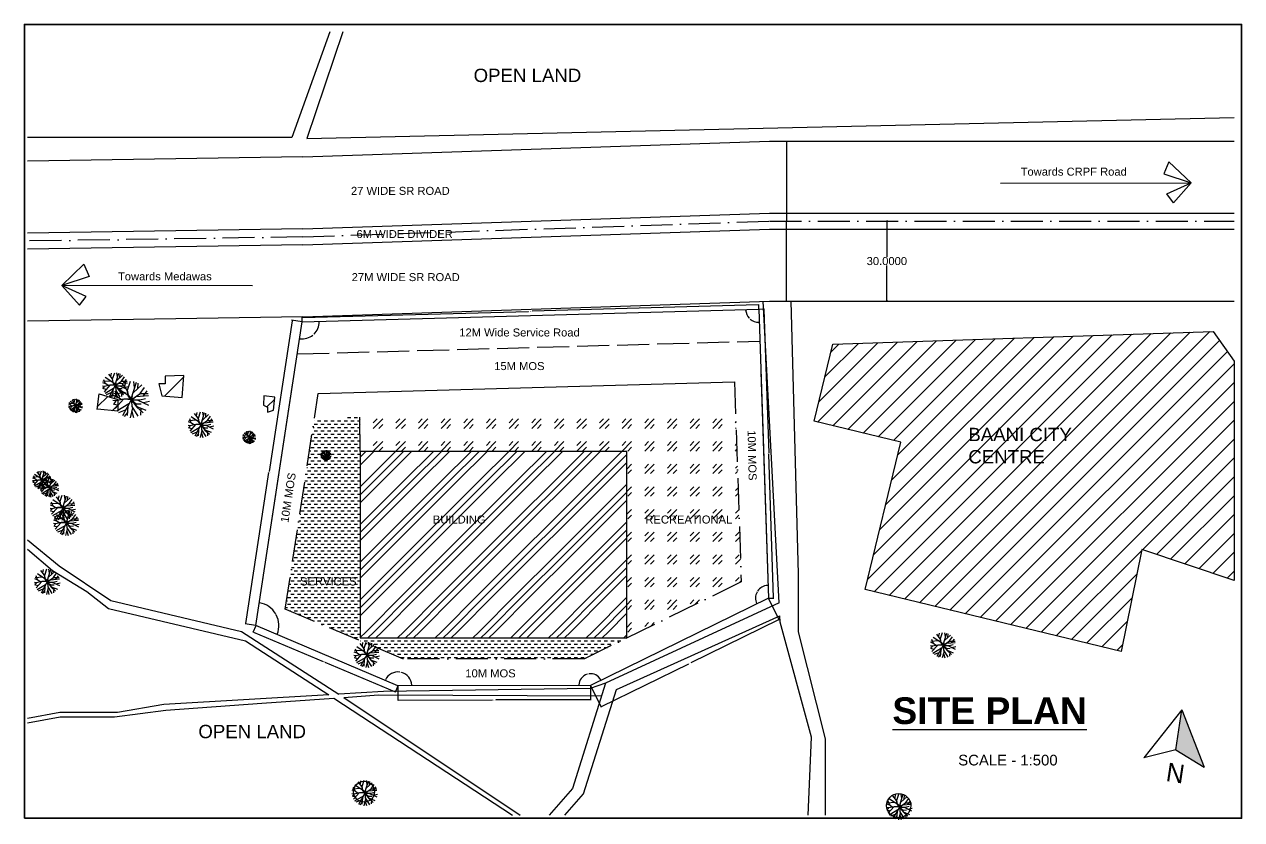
# Model space of a CAD drawing. Header units: inches. Extents: x 625 to 2719, y 1 to 1360.
# Drawn here: x 625.4 to 1081.9, y 1.2 to 299.5 of the extents above; entities that cross this region are included whole.
import ezdxf

# ---------------------------------------------------------------- set-up
doc = ezdxf.new("R2010")
doc.units = ezdxf.units.IN
doc.header["$MEASUREMENT"] = 0
doc.linetypes.add('ACAD_ISO02W100', pattern=[15, 12, -3])
doc.linetypes.add('ACAD_ISO10W100', pattern=[18, 12, -3, 0, -3])
doc.layers.add('CAY', color=94, linetype='Continuous')
doc.styles.add('ATT', font='romans.shx')
doc.styles.get("Standard").update_dxf_attribs({"font": 'arial.ttf'})
doc.dimstyles.get("Standard").update_dxf_attribs({"dimtxt": 0.18, "dimasz": 0.18, "dimexe": 0.18, "dimexo": 0.0625, "dimgap": 0.09, "dimtad": 0, "dimtih": 1, "dimtoh": 1, "dimdec": 4, "dimzin": 0, "dimdsep": 46, "dimtxsty": 'Standard', "dimcen": 0.09, "dimadec": 0, "dimazin": 0, "dimtfac": 1, "dimtdec": 4, "dimtofl": 0, "dimtmove": 0, "dimatfit": 3, "dimfxl": 1, "dimtolj": 1, "dimtzin": 0, "dimarcsym": 0})

# ---------------------------------------------------------------- blocks, each defined once
blk = doc.blocks.new('12PPLT01')
at = {"color": 0, "linetype": 'ByBlock'}
for p, q in [((-0.108, 0.256), (-0.25, 0.437)), ((-0.169, 0.355), (-0.146, 0.476)), ((-0.099, 0.261), (-0.019, 0.501)), ((0.003, 0.021), (0.141, 0.476)), ((0.054, 0.186), (0.291, 0.399)), ((0.095, 0.334), (0.069, 0.493)), ((0.184, 0.307), (0.195, 0.451)), ((0.249, 0.169), (0.366, 0.333)), ((-0.369, 0.07), (-0.484, 0.111)), ((-0.183, 0.176), (-0.475, 0.153)), ((-0.376, 0.071), (-0.437, 0.228)), ((-0.211, 0.008), (-0.435, -0.241)), ((-0.204, 0.012), (-0.415, -0.038)), ((-0.058, 0.094), (-0.385, 0.31)), ((-0.277, -0.001), (-0.369, 0.07)), ((-0.033, 0.012), (-0.204, 0.012)), ((-0.004, -0.005), (-0.195, 0.008)), ((-0.079, 0.099), (-0.108, 0.256)), ((-0.074, 0.116), (-0.099, 0.261)), ((0, -0.004), (-0.079, 0.099)), ((-0.066, 0.099), (0.003, 0.021)), ((0.003, 0.012), (-0.058, 0.094)), ((0, -0.004), (0.249, 0.169)), ((0.029, 0.087), (0.012, 0.012)), ((0.012, -0.005), (0.115, 0.074)), ((0.128, 0.074), (0.016, -0.009)), ((0.115, 0.074), (0.252, 0.166)), ((0.128, 0.083), (0.476, 0.111)), ((0.232, -0.009), (0.388, 0.028)), ((0.252, 0.166), (0.468, 0.164)), ((0.332, 0.103), (0.44, 0.237)), ((-0.415, -0.038), (-0.497, -0.025)), ((-0.349, -0.159), (-0.48, -0.122)), ((-0.418, -0.047), (-0.477, -0.104)), ((-0.064, -0.116), (-0.395, -0.314)), ((-0.166, -0.291), (-0.347, -0.362)), ((0, -0.004), (-0.239, -0.441)), ((-0.092, -0.186), (-0.108, -0.435)), ((0, -0.001), (-0.092, -0.186)), ((0.036, -0.225), (-0.031, -0.495)), ((0, -0.004), (0.157, -0.208)), ((0.003, -0.009), (0.232, -0.009)), ((0.012, -0.042), (0.02, -0.191)), ((0.016, -0.009), (0.075, -0.075)), ((0.02, -0.191), (0.185, -0.457)), ((0.02, -0.324), (0.067, -0.491)), ((0.129, -0.118), (0.066, -0.083)), ((0.066, -0.083), (0.153, -0.191)), ((0.075, -0.075), (0.148, -0.12)), ((0.148, -0.12), (0.273, -0.117)), ((0.153, -0.191), (0.399, -0.287)), ((0.157, -0.208), (0.327, -0.364)), ((0.186, -0.012), (0.476, -0.15)), ((0.261, -0.24), (0.251, -0.427)), ((0.334, -0.079), (0.502, -0.043)), ((-0.101, -0.35), (-0.191, -0.459))]:
    blk.add_line(p, q, dxfattribs=at)
at = {"color": 0, "linetype": 'ByBlock', "style": 'ATT'}
for tag, p, flags in [('ITEM', (0, -2.083), 3), ('ROOM_NUMBER', (0, -3.417), 1)]:
    blk.add_attdef(tag, p, '', height=1, dxfattribs=dict(at, flags=flags))
blk = doc.blocks.new('*D23')
at = {"color": 0, "lineweight": -2, "transparency": 16777216}
for start, end in [(30.5831, 80.1354), (338.2578, 27.8286)]:
    blk.add_arc((712.24, 73.98), 8.67, start, end, dxfattribs=at)
at = {"color": 0, "transparency": 16777216}
for points in [[(713.72, 82.49), (713.73, 82.55), (713.55, 82.55)], [(720.32, 70.76), (720.27, 70.78), (720.23, 70.6)]]:
    blk.add_solid(points, dxfattribs=at)
at = {"layer": 'Defpoints', "color": 0, "transparency": 16777216}
for p in [(726.13, 164.98), (712.24, 73.98), (712.24, 73.98), (720.73, 75.75), (765.54, 51.43)]:
    blk.add_point(p, dxfattribs=at)
at = {"color": 0, "transparency": 16777216, "insert": (719.81, 78.21), "char_height": 0.18, "attachment_point": 5}
blk.add_mtext('\\A1;104°', dxfattribs=at)
blk = doc.blocks.new('*D24')
at = {"color": 0, "lineweight": -2, "transparency": 16777216}
for start, end in [(107.5412, 177.7193), (28.4608, 98.7181)]:
    blk.add_arc((837.76, 51.52), 4.38, start, end, dxfattribs=at)
at = {"color": 0, "transparency": 16777216}
for points in [[(833.42, 51.7), (833.36, 51.7), (833.38, 51.52)], [(841.64, 53.62), (841.59, 53.6), (841.69, 53.45)]]:
    blk.add_solid(points, dxfattribs=at)
at = {"layer": 'Defpoints', "color": 0, "transparency": 16777216}
for p in [(904.45, 84.2), (838.72, 55.8), (765.54, 51.43), (837.76, 51.52), (837.76, 51.52)]:
    blk.add_point(p, dxfattribs=at)
at = {"color": 0, "transparency": 16777216, "insert": (836.77, 55.79), "char_height": 0.18, "attachment_point": 5}
blk.add_mtext('\\A1;154°', dxfattribs=at)
blk = doc.blocks.new('*D12')
at = {"color": 0, "lineweight": -2, "transparency": 16777216}
for p, q in [((725.82, 188.32), (717.19, 131.71)), ((729.57, 187.93), (725.67, 188.53)), ((708.49, 74.73), (717.13, 131.35)), ((712.18, 73.99), (708.29, 74.58))]:
    blk.add_line(p, q, dxfattribs=at)
at = {"color": 0, "transparency": 16777216}
for points in [[(725.79, 188.33), (725.85, 188.32), (725.85, 188.5)], [(708.46, 74.74), (708.52, 74.73), (708.46, 74.56)]]:
    blk.add_solid(points, dxfattribs=at)
at = {"layer": 'Defpoints', "color": 0, "transparency": 16777216}
for p in [(729.63, 187.92), (708.46, 74.56), (712.24, 73.98)]:
    blk.add_point(p, dxfattribs=at)
at = {"color": 0, "transparency": 16777216, "insert": (717.16, 131.53), "char_height": 0.18, "attachment_point": 5}
blk.add_mtext('\\A1;115.2638M', dxfattribs=at)
blk = doc.blocks.new('*D13')
at = {"color": 0, "lineweight": -2, "transparency": 16777216}
for p, q in [((712.22, 73.92), (711.15, 71.4)), ((711.39, 71.49), (737.44, 60.47)), ((764.35, 49.09), (738.3, 60.11)), ((765.52, 51.37), (764.45, 48.85))]:
    blk.add_line(p, q, dxfattribs=at)
at = {"color": 0, "transparency": 16777216}
for points in [[(711.4, 71.52), (711.38, 71.47), (711.22, 71.56)], [(764.37, 49.11), (764.34, 49.06), (764.52, 49.02)]]:
    blk.add_solid(points, dxfattribs=at)
at = {"layer": 'Defpoints', "color": 0, "transparency": 16777216}
for p in [(712.24, 73.98), (765.54, 51.43), (764.52, 49.02)]:
    blk.add_point(p, dxfattribs=at)
at = {"color": 0, "transparency": 16777216, "insert": (737.87, 60.29), "char_height": 0.18, "attachment_point": 5}
blk.add_mtext('\\A1;57.8719M', dxfattribs=at)
blk = doc.blocks.new('*D14')
at = {"color": 0, "lineweight": -2, "transparency": 16777216}
for p, q in [((765.54, 51.37), (765.55, 45.85)), ((837.76, 51.46), (837.77, 45.95)), ((765.73, 46.03), (801.03, 46.08)), ((837.59, 46.13), (802.29, 46.08))]:
    blk.add_line(p, q, dxfattribs=at)
at = {"color": 0, "transparency": 16777216}
for points in [[(765.73, 46.06), (765.73, 46), (765.55, 46.03)], [(837.59, 46.16), (837.59, 46.1), (837.77, 46.13)]]:
    blk.add_solid(points, dxfattribs=at)
at = {"layer": 'Defpoints', "color": 0, "transparency": 16777216}
for p in [(765.54, 51.43), (837.76, 51.52), (837.77, 46.13)]:
    blk.add_point(p, dxfattribs=at)
at = {"color": 0, "transparency": 16777216, "insert": (801.66, 46.08), "char_height": 0.18, "attachment_point": 5}
blk.add_mtext('\\A1;72.2219M', dxfattribs=at)
blk = doc.blocks.new('*D15')
at = {"color": 0, "lineweight": -2, "transparency": 16777216}
for p, q in [((904.48, 84.14), (908.45, 76.04)), ((908.21, 76.12), (875.4, 60.04)), ((841.85, 43.6), (874.66, 59.68)), ((837.79, 51.47), (841.76, 43.36))]:
    blk.add_line(p, q, dxfattribs=at)
at = {"color": 0, "transparency": 16777216}
for points in [[(908.19, 76.15), (908.22, 76.09), (908.37, 76.2)], [(841.83, 43.63), (841.86, 43.57), (841.68, 43.52)]]:
    blk.add_solid(points, dxfattribs=at)
at = {"layer": 'Defpoints', "color": 0, "transparency": 16777216}
for p in [(904.45, 84.2), (908.37, 76.2), (837.76, 51.52)]:
    blk.add_point(p, dxfattribs=at)
at = {"color": 0, "transparency": 16777216, "insert": (875.03, 59.86), "char_height": 0.18, "attachment_point": 5}
blk.add_mtext('\\A1;74.2606M', dxfattribs=at)
blk = doc.blocks.new('*D16')
at = {"color": 0, "lineweight": -2, "transparency": 16777216}
for p, q in [((900.91, 192.69), (902.95, 192.76)), ((902.77, 192.57), (904.56, 138.69)), ((906.36, 84.44), (904.57, 138.33)), ((904.51, 84.2), (906.54, 84.27))]:
    blk.add_line(p, q, dxfattribs=at)
at = {"color": 0, "transparency": 16777216}
for points in [[(902.8, 192.57), (902.74, 192.57), (902.77, 192.75)], [(906.39, 84.44), (906.33, 84.44), (906.36, 84.26)]]:
    blk.add_solid(points, dxfattribs=at)
at = {"layer": 'Defpoints', "color": 0, "transparency": 16777216}
for p in [(900.85, 192.69), (904.45, 84.2), (906.36, 84.26)]:
    blk.add_point(p, dxfattribs=at)
at = {"color": 0, "transparency": 16777216, "insert": (904.57, 138.51), "char_height": 0.18, "attachment_point": 5}
blk.add_mtext('\\A1;108.5481M', dxfattribs=at)
blk = doc.blocks.new('*D11')
at = {"color": 0, "lineweight": -2, "transparency": 16777216}
for p, q in [((729.76, 189.48), (814.5, 191.84)), ((900.63, 194.24), (815.89, 191.88)), ((900.85, 192.75), (900.8, 194.42)), ((729.63, 187.99), (729.58, 189.66))]:
    blk.add_line(p, q, dxfattribs=at)
at = {"color": 0, "transparency": 16777216}
for points in [[(900.63, 194.27), (900.63, 194.21), (900.81, 194.24)], [(729.76, 189.51), (729.77, 189.45), (729.58, 189.48)]]:
    blk.add_solid(points, dxfattribs=at)
at = {"layer": 'Defpoints', "color": 0, "transparency": 16777216}
for p in [(900.81, 194.24), (900.85, 192.69), (729.63, 187.92)]:
    blk.add_point(p, dxfattribs=at)
at = {"color": 0, "transparency": 16777216, "insert": (815.2, 191.86), "char_height": 0.18, "attachment_point": 5}
blk.add_mtext('\\A1;171.2887M', dxfattribs=at)
blk = doc.blocks.new('*D17')
at = {"color": 0, "lineweight": -2, "transparency": 16777216}
for p, q in [((904.97, 255.68), (911.45, 255.68)), ((911.27, 255.5), (911.27, 225.88)), ((911.27, 195.86), (911.27, 225.48)), ((904.97, 195.68), (911.45, 195.68))]:
    blk.add_line(p, q, dxfattribs=at)
at = {"color": 0, "transparency": 16777216}
for points in [[(911.24, 255.5), (911.3, 255.5), (911.27, 255.68)], [(911.24, 195.86), (911.3, 195.86), (911.27, 195.68)]]:
    blk.add_solid(points, dxfattribs=at)
at = {"layer": 'Defpoints', "color": 0, "transparency": 16777216}
for p in [(904.91, 255.68), (911.27, 255.68), (904.91, 195.68)]:
    blk.add_point(p, dxfattribs=at)
at = {"color": 0, "transparency": 16777216, "insert": (911.27, 225.68), "char_height": 0.18, "attachment_point": 5}
blk.add_mtext('\\A1;{\\H1.2x;60M WIDE SECTOR ROAD}', dxfattribs=at)
blk = doc.blocks.new('*D18')
at = {"color": 0, "lineweight": -2, "transparency": 16777216}
for start, end in [(313.8621, 359.9831), (262.9359, 308.937)]:
    blk.add_arc((729.63, 187.92), 6.4, start, end, dxfattribs=at)
at = {"color": 0, "transparency": 16777216}
for points in [[(736, 187.92), (736.06, 187.92), (736.03, 188.1)], [(728.84, 181.54), (728.84, 181.6), (728.66, 181.6)]]:
    blk.add_solid(points, dxfattribs=at)
at = {"layer": 'Defpoints', "color": 0, "transparency": 16777216}
for p in [(900.85, 192.69), (729.63, 187.92), (729.63, 187.92), (732.31, 182.11), (712.24, 73.98)]:
    blk.add_point(p, dxfattribs=at)
at = {"color": 0, "transparency": 16777216, "insert": (733.87, 183.13), "char_height": 0.18, "attachment_point": 5}
blk.add_mtext('\\A1;100°', dxfattribs=at)
blk = doc.blocks.new('*D19')
at = {"color": 0, "lineweight": -2, "transparency": 16777216}
for start, end in [(183.6776, 223.7557), (229.9138, 269.8157)]:
    blk.add_arc((900.85, 192.69), 4.95, start, end, dxfattribs=at)
at = {"color": 0, "transparency": 16777216}
for points in [[(895.88, 192.37), (895.94, 192.37), (895.9, 192.55)], [(900.83, 187.77), (900.84, 187.71), (901.01, 187.74)]]:
    blk.add_solid(points, dxfattribs=at)
at = {"layer": 'Defpoints', "color": 0, "transparency": 16777216}
for p in [(900.85, 192.69), (900.85, 192.69), (729.63, 187.92), (896.64, 190.09), (904.45, 84.2)]:
    blk.add_point(p, dxfattribs=at)
at = {"color": 0, "transparency": 16777216, "insert": (897.46, 189.08), "char_height": 0.18, "attachment_point": 5}
blk.add_mtext('\\A1;90°', dxfattribs=at)
blk = doc.blocks.new('N')
at = {"linetype": 'ACAD_ISO02W100', "lineweight": 100}
h = blk.add_hatch(color=256, dxfattribs=at)
h.dxf.hatch_style = 1
h.paths.add_polyline_path([(-17.34, -422.02), (-19.63, -437.04), (-9.05, -443.52)])
for p, q in [((-17.34, -422.02), (-31.66, -440.07)), ((-19.63, -437.04), (-17.34, -422.02)), ((-17.34, -422.02), (-9.05, -443.52)), ((-19.63, -437.04), (-31.66, -440.07)), ((-19.63, -437.04), (-9.05, -443.52))]:
    blk.add_line(p, q)
at = {"insert": (-22.59, -441.75), "char_height": 7, "attachment_point": 1, "rotation": 351.3249}
blk.add_mtext_dynamic_manual_height_columns('{\\fBroadway|b0|i0|c0|p82;N}', width=292.3234, gutter_width=1, heights=[0], dxfattribs=at)
blk = doc.blocks.new('*D20')
at = {"color": 0, "lineweight": -2, "transparency": 16777216}
for start, end in [(82.274, 155.0651), (2.0779, 74.8199)]:
    blk.add_arc((765.54, 51.43), 5.15, start, end, dxfattribs=at)
at = {"color": 0, "transparency": 16777216}
for points in [[(760.9, 53.59), (760.84, 53.61), (760.8, 53.44)], [(770.72, 51.62), (770.66, 51.62), (770.69, 51.44)]]:
    blk.add_solid(points, dxfattribs=at)
at = {"layer": 'Defpoints', "color": 0, "transparency": 16777216}
for p in [(712.24, 73.98), (768.68, 55.51), (765.54, 51.43), (765.54, 51.43), (837.76, 51.52)]:
    blk.add_point(p, dxfattribs=at)
at = {"color": 0, "transparency": 16777216, "insert": (766.56, 56.48), "char_height": 0.18, "attachment_point": 5}
blk.add_mtext('\\A1;157°', dxfattribs=at)
blk = doc.blocks.new('*D21')
at = {"color": 0, "lineweight": -2, "transparency": 16777216}
for start, end in [(94.0195, 146.4898), (151.4502, 203.985)]:
    blk.add_arc((904.45, 84.2), 4.86, start, end, dxfattribs=at)
at = {"color": 0, "transparency": 16777216}
for points in [[(904.11, 89.08), (904.11, 89.02), (904.29, 89.06)], [(900.03, 82.24), (899.98, 82.21), (900.08, 82.06)]]:
    blk.add_solid(points, dxfattribs=at)
at = {"layer": 'Defpoints', "color": 0, "transparency": 16777216}
for p in [(901.63, 169.04), (901.32, 87.93), (904.45, 84.2), (904.45, 84.2), (837.76, 51.52)]:
    blk.add_point(p, dxfattribs=at)
at = {"color": 0, "transparency": 16777216, "insert": (900.28, 86.71), "char_height": 0.18, "attachment_point": 5}
blk.add_mtext('\\A1;114°', dxfattribs=at)
blk = doc.blocks.new('*D22')
at = {"color": 0, "lineweight": -2, "transparency": 16777216}
for p, q in [((949.23, 225.68), (948.68, 225.68)), ((948.86, 225.5), (948.86, 212.3)), ((948.86, 195.86), (948.86, 209.06)), ((949.23, 195.68), (948.68, 195.68))]:
    blk.add_line(p, q, dxfattribs=at)
at = {"color": 0, "transparency": 16777216}
for points in [[(948.83, 225.5), (948.89, 225.5), (948.86, 225.68)], [(948.83, 195.86), (948.89, 195.86), (948.86, 195.68)]]:
    blk.add_solid(points, dxfattribs=at)
at = {"layer": 'Defpoints', "color": 0, "transparency": 16777216}
for p in [(949.29, 225.68), (948.86, 195.68), (949.29, 195.68)]:
    blk.add_point(p, dxfattribs=at)
at = {"color": 0, "transparency": 16777216, "insert": (948.86, 210.68), "char_height": 3, "attachment_point": 5}
blk.add_mtext('\\A1;30.0000', dxfattribs=at)
blk = doc.blocks.new('CSD')
h = blk.add_hatch()
h.set_pattern_fill('ANSI31', color=256, scale=40)
h.set_pattern_definition([(45, (681.463, 538.2413), (-3.535534, 3.535534), [])])
h.paths.add_polyline_path([(1079.09495, 173.18594), (1071.15738, 184.326), (928.60259, 179.48275), (921.60915, 150.60348), (954.11146, 142.73268), (940.72555, 87.45586), (1036.73114, 64.20702), (1044.48916, 102.47073), (1079.09495, 90.84631)])
h.paths.add_polyline_path([(685.25511, 167.82953), (678.28052, 167.57108), (678.28052, 164.62789), (675.81192, 164.62789), (677.0064, 160.09377), (684.6511, 159.53695)])
h.paths.add_polyline_path([(660.43494, 158.73797), (653.44901, 160.93486), (652.822, 155.17259), (660.00537, 154.39094), (660.43494, 154.64774)])
h.paths.add_polyline_path([(719.41148, 159.60399), (715.2706, 160.08762), (715.14707, 156.63018), (716.59536, 155.90682), (716.59536, 153.97786), (718.84825, 154.78159)])
h.paths.add_polyline_path([(977.64974, 131.9132), (1018.96283, 131.9132), (1018.96283, 150.63535), (977.64974, 150.63535)], flags=24)
h = blk.add_hatch()
h.set_pattern_fill('DASH', color=256, scale=10)
h.set_pattern_definition([(0, (1587.8425, 538.2413), (1.25, 1.25), [1.25, -1.25])])
h.paths.add_polyline_path([(751.36857, 139.32703), (751.18014, 152.08959), (734.22885, 151.77772), (723.30137, 80.15826), (767.56311, 61.4325), (835.43835, 61.52102), (851.36857, 69.32703), (751.36857, 69.32703)])
h.paths.add_polyline_path([(738.54294, 137.78438), (738.53644, 137.78482), (738.52878, 137.77081), (738.55331, 137.77081)], flags=16)
h.paths.add_polyline_path([(738.12757, 138.74729), (738.13713, 138.77581), (738.11754, 138.80094)], flags=16)
h.paths.add_polyline_path([(739.05821, 137.33316), (739.11792, 137.33499), (738.70409, 137.59186), (738.79601, 137.47862)], flags=16)
h.paths.add_polyline_path([(738.49236, 137.85005), (737.74611, 137.85005), (737.72535, 137.84518), (737.14177, 137.19444), (736.62267, 137.34196), (736.9418, 137.65417), (736.92402, 137.65691), (737.47661, 137.78674), (737.1023, 138.07787), (737.069, 138.08958), (736.94126, 138.42042), (737.83448, 138.48894), (738.25954, 138.20892), (738.25801, 138.21766), (738.6197, 137.80992), (739.03395, 138.12702), (739.04149, 138.12762), (739.47515, 138.41674), (739.4986, 138.44945), (740.02783, 138.44659), (739.8216, 138.19026), (739.09134, 138.13162), (738.58224, 137.75558), (738.58345, 137.73185), (739.08817, 137.07685), (739.55717, 136.89512), (739.54426, 136.63373), (739.04206, 137.09472), (739.08817, 137.07685)], flags=16)
h = blk.add_hatch()
h.set_pattern_fill('GOST_GLASS', color=256)
h.set_pattern_definition([(45, (1587.8425, 538.241), (8.48528, -9e-16), [5, -7]), (45, (1589.964, 538.241), (8.48528, -9e-16), [2, -10]), (45, (1587.8425, 540.3626), (8.48528, -9e-16), [2, -10])])
h.paths.add_polyline_path([(892.10535, 154.68226), (751.18014, 152.08959), (751.36857, 139.32703), (851.36857, 139.32703), (851.36857, 69.32703), (894.23901, 90.33407)])
h = blk.add_hatch()
h.set_pattern_fill('GOST_GROUND', color=256)
h.set_pattern_definition([(45, (1587.843, 538.241), (14.14214, -9e-16), [20]), (45, (1590.843, 538.241), (14.14214, -9e-16), [20]), (45, (1593.843, 538.241), (14.14214, -9e-16), [20])])
h.paths.add_polyline_path([(851.36857, 69.32703), (851.36857, 139.32703), (751.36857, 139.32703), (751.36857, 69.32703)])
for p, q in [((739.9901, 296.68456), (725.76639, 257.06814)), ((744.85499, 296.68456), (731.30694, 256.67642)), ((731.30694, 256.67642), (1079.09495, 264.49321)), ((725.76639, 257.06814), (626.65805, 257.06814)), ((729.90871, 249.76241), (904.9053, 255.68139)), ((904.9053, 255.68139), (1079.09495, 255.68139)), ((729.90871, 249.76241), (626.65805, 248.21697)), ((1054.62155, 247.98372), (1052.711, 243.42606)), ((1062.97649, 240.03017), (1054.62155, 247.98372)), ((1052.711, 243.42606), (1062.97649, 240.03017)), ((991.43734, 239.89978), (1062.97649, 240.03017)), ((1053.80743, 235.92147), (1062.97649, 240.03017)), ((1062.97649, 240.03017), (1056.32278, 232.604)), ((1056.32278, 232.604), (1053.80743, 235.92147)), ((729.90871, 222.76241), (904.9053, 228.68139)), ((904.9053, 228.68139), (1079.09495, 228.68139)), ((729.90871, 222.76241), (626.65805, 221.21697)), ((729.90871, 216.76241), (904.9053, 222.68139)), ((904.9053, 222.68139), (1079.09495, 222.68139)), ((729.90871, 216.76241), (626.65805, 215.21697)), ((639.45427, 201.53709), (647.80921, 209.49065)), ((647.80921, 209.49065), (649.71976, 204.93299)), ((649.71976, 204.93299), (639.45427, 201.53709)), ((710.99342, 201.40671), (639.45427, 201.53709)), ((639.45427, 201.53709), (646.10799, 194.11092)), ((648.62333, 197.4284), (639.45427, 201.53709)), ((646.10799, 194.11092), (648.62333, 197.4284)), ((729.90871, 189.76241), (904.9053, 195.68139)), ((908.46395, 82.48201), (902.47926, 195.59933)), ((904.9053, 195.68139), (1079.09495, 195.68139)), ((912.89452, 195.68139), (915.65172, 93.42599)), ((729.90871, 189.76241), (626.65805, 188.21697)), ((678.28052, 164.62789), (675.81192, 164.62789)), ((675.81192, 164.62789), (677.0064, 160.09377)), ((685.25511, 167.82953), (678.28052, 167.57108)), ((678.28052, 167.57108), (678.28052, 164.62789)), ((684.6511, 159.53695), (685.25511, 167.82953)), ((735.64829, 161.08086), (891.74914, 165.42522)), ((652.80216, 154.99034), (653.44901, 160.93486)), ((653.44901, 160.93486), (660.43494, 158.73797)), ((677.0064, 160.09377), (684.6511, 159.53695)), ((715.2706, 160.08762), (715.14707, 156.63018)), ((719.41148, 159.60399), (715.2706, 160.08762)), ((660.43494, 158.73797), (660.43494, 154.3442)), ((715.14707, 156.63018), (716.59536, 155.90682)), ((716.59536, 155.90682), (716.59536, 153.97786)), ((718.84825, 154.78159), (719.41148, 159.60399)), ((660.43494, 154.3442), (652.822, 155.17259)), ((716.59536, 153.97786), (718.84825, 154.78159)), ((751.36857, 139.32703), (751.18014, 152.08959)), ((626.65805, 106.17456), (638.54141, 96.32854)), ((626.65805, 102.63384), (636.02014, 94.62155)), ((638.54141, 96.32854), (657.83246, 83.34016)), ((636.02014, 94.62155), (648.86185, 86.80507)), ((915.65172, 93.42599), (915.65172, 71.64993)), ((648.86185, 86.80507), (656.9833, 80.42791)), ((657.83246, 83.34016), (706.81058, 71.74242)), ((908.46395, 82.48201), (843.3755, 52.37623)), ((656.9833, 80.42791), (708.34645, 68.2775)), ((847.47514, 50.02094), (908.72308, 77.58417)), ((908.84813, 75.22065), (908.72308, 77.58417)), ((920.5572, 32.08116), (908.84813, 75.22065)), ((706.81058, 71.74242), (743.40874, 48.22602)), ((915.65172, 71.64993), (925.77882, 31.48185)), ((708.34645, 68.2775), (739.64503, 48.00578)), ((837.59945, 50.40646), (760.08872, 49.20211)), ((843.3755, 52.37623), (831.03525, 12.84248)), ((843.3755, 52.37623), (837.59945, 50.40646)), ((739.64503, 48.00578), (677.79443, 44.38637)), ((714.47217, 44.82768), (741.54353, 46.75954)), ((741.54353, 46.75954), (808.45747, 2.83532)), ((760.08872, 49.20211), (743.40874, 48.22602)), ((745.21297, 47.0214), (758.19369, 47.94773)), ((745.21297, 47.0214), (811.39307, 2.83532)), ((758.19369, 47.94773), (841.90036, 47.65042)), ((835.14722, 10.90014), (847.47514, 50.02094)), ((638.74769, 41.31042), (626.65805, 39.11452)), ((660.34774, 41.31042), (638.74769, 41.31042)), ((659.18555, 39.68953), (678.47157, 42.25861)), ((677.79443, 44.38637), (660.34774, 41.31042)), ((678.47157, 42.25861), (714.47217, 44.82768)), ((626.65805, 37.44159), (638.93521, 39.68953)), ((638.93521, 39.68953), (659.18555, 39.68953)), ((919.33178, 2.83532), (920.5572, 32.08116)), ((925.77882, 31.48185), (925.77882, 2.83532)), ((831.03525, 12.84248), (822.23207, 2.83532)), ((828.10467, 2.83532), (835.14722, 10.90014))]:
    blk.add_line(p, q)
at = {"linetype": 'ACAD_ISO10W100'}
for p, q in [((729.8073, 219.76069), (904.80389, 225.67967)), ((904.9053, 225.68139), (1079.09495, 225.68139)), ((729.86381, 219.76207), (626.61315, 218.21663))]:
    blk.add_line(p, q, dxfattribs=at)
at = {"linetype": 'ACAD_ISO02W100'}
blk.add_line((727.78873, 175.86794), (901.2483, 180.6954), dxfattribs=at)
at = {"lineweight": 35}
blk.add_lwpolyline([(625.44218, 1.66817), (1081.89736, 1.66817), (1081.89736, 299.49805), (625.44218, 299.49805)], close=True, dxfattribs=at)
for points in [[(729.62817, 187.92378), (900.85062, 192.68898), (904.44789, 84.20051), (837.76289, 51.52405), (765.54105, 51.42986), (712.24278, 73.97868), (729.62817, 187.92378)], [(1036.73114, 64.20702), (940.72555, 87.45586), (954.11146, 142.73268), (921.60915, 150.60348), (928.60259, 179.48275), (1071.15738, 184.326), (1079.09495, 173.18594), (1079.09495, 90.84631), (1044.48916, 102.47073), (1036.73114, 64.20702)], [(901.63488, 169.03688), (904.44789, 84.20051), (837.76289, 51.52405), (765.54105, 51.42986), (712.24278, 73.97868), (726.12808, 164.9839)]]:
    blk.add_lwpolyline(points)
at = {"linetype": 'ACAD_ISO10W100'}
blk.add_lwpolyline([(891.74914, 165.42522), (894.23901, 90.33407), (835.43835, 61.52102), (767.56311, 61.4325), (723.30137, 80.15826), (735.64829, 161.08086)], dxfattribs=at)
blk.add_lwpolyline([(851.36857, 69.32703), (851.36857, 139.32703), (751.36857, 139.32703), (751.36857, 69.32703)], close=True)
for centre, radius in [((752.8194, 11.66181), 3.91213), ((953.29539, 6.43548), 4.51967)]:
    blk.add_circle(centre, radius)
blk.add_blockref('N', (1076.85165, 464.37168))
at = {"layer": 'CAY'}
for p, xscale, yscale, zscale in [((659.50094, 164.0203), 9.612960612952113, 9.612960612952113, 9.612960612952113), ((665.49868, 158.74244), 13.74536917260514, 13.74536917260514, 13.74536917260514), ((644.62988, 156.39285), 5.231117524882558, 5.231117524882558, 5.231117524882558), ((691.66501, 149.27144), 9.612960612952113, 9.612960612952113, 9.612960612952113), ((709.7472, 144.58102), 4.856012189828436, 4.856012189828436, 4.856012189828436), ((738.54005, 137.80407), 3.898293229166343, 3.898293229166343, 3.898293229166343), ((632.03893, 128.48095), 7.092700151092798, 7.092700151092798, 7.092700151092798), ((634.84614, 125.6682), 7.092700151092798, 7.092700151092798, 7.092700151092798), ((639.84103, 118.10666), 9.612960612952113, 9.612960612952113, 9.612960612952113), ((641.19185, 112.47325), 9.612960612952113, 9.612960612952113, 9.612960612952113), ((634.01672, 90.39214), 9.612960612952113, 9.612960612952113, 9.612960612952113), ((969.9458, 66.56763), 9.612960612952113, 9.612960612952113, 9.612960612952113), ((753.80863, 62.98931), 9.612960612952113, 9.612960612952113, 9.612960612952113), ((753.07972, 11.15151), 9.612960612952113, 9.612960612952113, 9.612960612952113), ((953.55571, 5.92519), 9.612960612952113, 9.612960612952113, 9.612960612952113)]:
    blk.add_blockref('12PPLT01', p, dxfattribs=dict(at, xscale=xscale, yscale=yscale, zscale=zscale))
at = {"attachment_point": 1}
for s, width, insert, char_height in [('{\\C1;OPEN LAND}', 63.2705785, (793.90323, 282.85516), 5), ('Towards CRPF Road', 42.7174456, (999.01895, 245.74298), 3), ('{\\C1;27 WIDE SR ROAD}', 63.2705785, (747.92339, 238.54008), 3), ('{\\C1;6M WIDE DIVIDER}', 63.2705785, (749.99347, 222.33929), 3), ('Towards Medawas', 46.6316041, (660.54694, 206.45816), 3), ('{\\C1;27M WIDE SR ROAD}', 63.2705785, (748.18523, 206.18145), 3), ('12M Wide Service Road', 58.2319059, (788.5264, 185.40653), 3), ('{\\C1;15M MOS}', 76.5359663, (801.62609, 172.81139), 3), ('{\\C1;BAANI CITY CENTRE}', 63.2705785, (979.41133, 148.14728), 5), ('{\\C1;BUILDING}', 76.5359663, (778.61781, 115.2517), 3), ('{\\C1;RECREATIONAL}', 76.5359663, (858.29207, 115.2517), 3), ('{\\C1;SERVICES}', 76.5359663, (728.82545, 92.01733), 3), ('{\\C1;10M MOS}', 76.5359663, (790.8088, 57.55334), 3), ('{\\fArial|b1|i0|c0|p34;\\L\\C1;SITE PLAN}', 82.6106999, (950.91229, 47.05039), 10), ('{\\C1;OPEN LAND}', 63.2705785, (690.69114, 36.73578), 5), ('{\\C1;SCALE - 1:500}', 63.2705785, (975.62026, 25.50813), 4)]:
    blk.add_mtext_dynamic_manual_height_columns(s, width=width, gutter_width=1, heights=[0], dxfattribs=dict(at, insert=insert, char_height=char_height))
at = {"char_height": 3}
for insert, attachment_point, rotation in [((896.58138, 147.22069), 7, 271.2990348), ((721.46702, 112.87834), 1, 81.3248909)]:
    blk.add_mtext_dynamic_manual_height_columns('{\\C1;10M MOS}', width=76.5359663, gutter_width=1, heights=[0], dxfattribs=dict(at, insert=insert, attachment_point=attachment_point, rotation=rotation))
for p1, p2, distance, text, picture, middle in [((904.9053, 195.68139), (904.9053, 255.68139), -6.36372, '{\\H1.2x;60M WIDE SECTOR ROAD}', '*D17', (911.26902, 225.68139)), ((729.62817, 187.92378), (900.85062, 192.68898), 1.55241, '<>M', '*D11', (815.19621, 191.85818)), ((900.85062, 192.68898), (904.44789, 84.20051), 1.91705, '<>M', '*D16', (904.56525, 138.50828)), ((729.62817, 187.92378), (712.24278, 73.97868), -3.82187, '<>M', '*D12', (717.15733, 131.52769)), ((837.76289, 51.52405), (904.44789, 84.20051), -8.91129, '<>M', '*D15', (875.02657, 59.86007)), ((712.24278, 73.97868), (765.54105, 51.42986), -2.62096, '<>M', '*D13', (737.8707, 60.29044)), ((765.54105, 51.42986), (837.76289, 51.52405), -5.39516, '<>M', '*D14', (801.65901, 46.08179))]:
    dim = blk.add_aligned_dim(p1=p1, p2=p2, distance=distance, text=text, dimstyle='Standard')
    dim.commit()
    dim.dimension.update_dxf_attribs({"geometry": picture, "text_midpoint": middle})
dim = blk.add_linear_dim(base=(948.85635, 195.68139), p1=(949.29149, 225.68139), p2=(949.29149, 195.68139), angle=90, dimstyle='Standard', override={"dimtxt": 3})
dim.commit()
dim.dimension.update_dxf_attribs({"geometry": '*D22', "text_midpoint": (948.85635, 210.68139)})
for base, line1, line2, picture, middle in [((732.30817, 182.10987), ((712.24278, 73.97868), (729.62817, 187.92378)), ((729.62817, 187.92378), (900.85062, 192.68898)), '*D18', (733.86679, 183.12607)), ((896.63864, 190.08803), ((900.85062, 192.68898), (904.44789, 84.20051)), ((729.62817, 187.92378), (900.85062, 192.68898)), '*D19', (897.45853, 189.0835)), ((901.32337, 87.92841), ((904.44789, 84.20051), (837.76289, 51.52405)), ((901.63488, 169.03688), (904.44789, 84.20051)), '*D21', (900.27841, 86.70556)), ((720.72918, 75.75475), ((765.54105, 51.42986), (712.24278, 73.97868)), ((712.24278, 73.97868), (726.12808, 164.9839)), '*D23', (719.81149, 78.2081)), ((838.71597, 55.79787), ((837.76289, 51.52405), (765.54105, 51.42986)), ((904.44789, 84.20051), (837.76289, 51.52405)), '*D24', (836.77117, 55.78907)), ((768.68203, 55.50937), ((765.54105, 51.42986), (712.24278, 73.97868)), ((837.76289, 51.52405), (765.54105, 51.42986)), '*D20', (766.56122, 56.47639))]:
    dim = blk.add_angular_dim_2l(base=base, line1=line1, line2=line2, dimstyle='Standard')
    dim.commit()
    dim.dimension.update_dxf_attribs({"geometry": picture, "text_midpoint": middle})

msp = doc.modelspace()

# ---------------------------------------------------------------- block references
msp.add_blockref('CSD', (0, 0))

doc.saveas('drawing.dxf')
